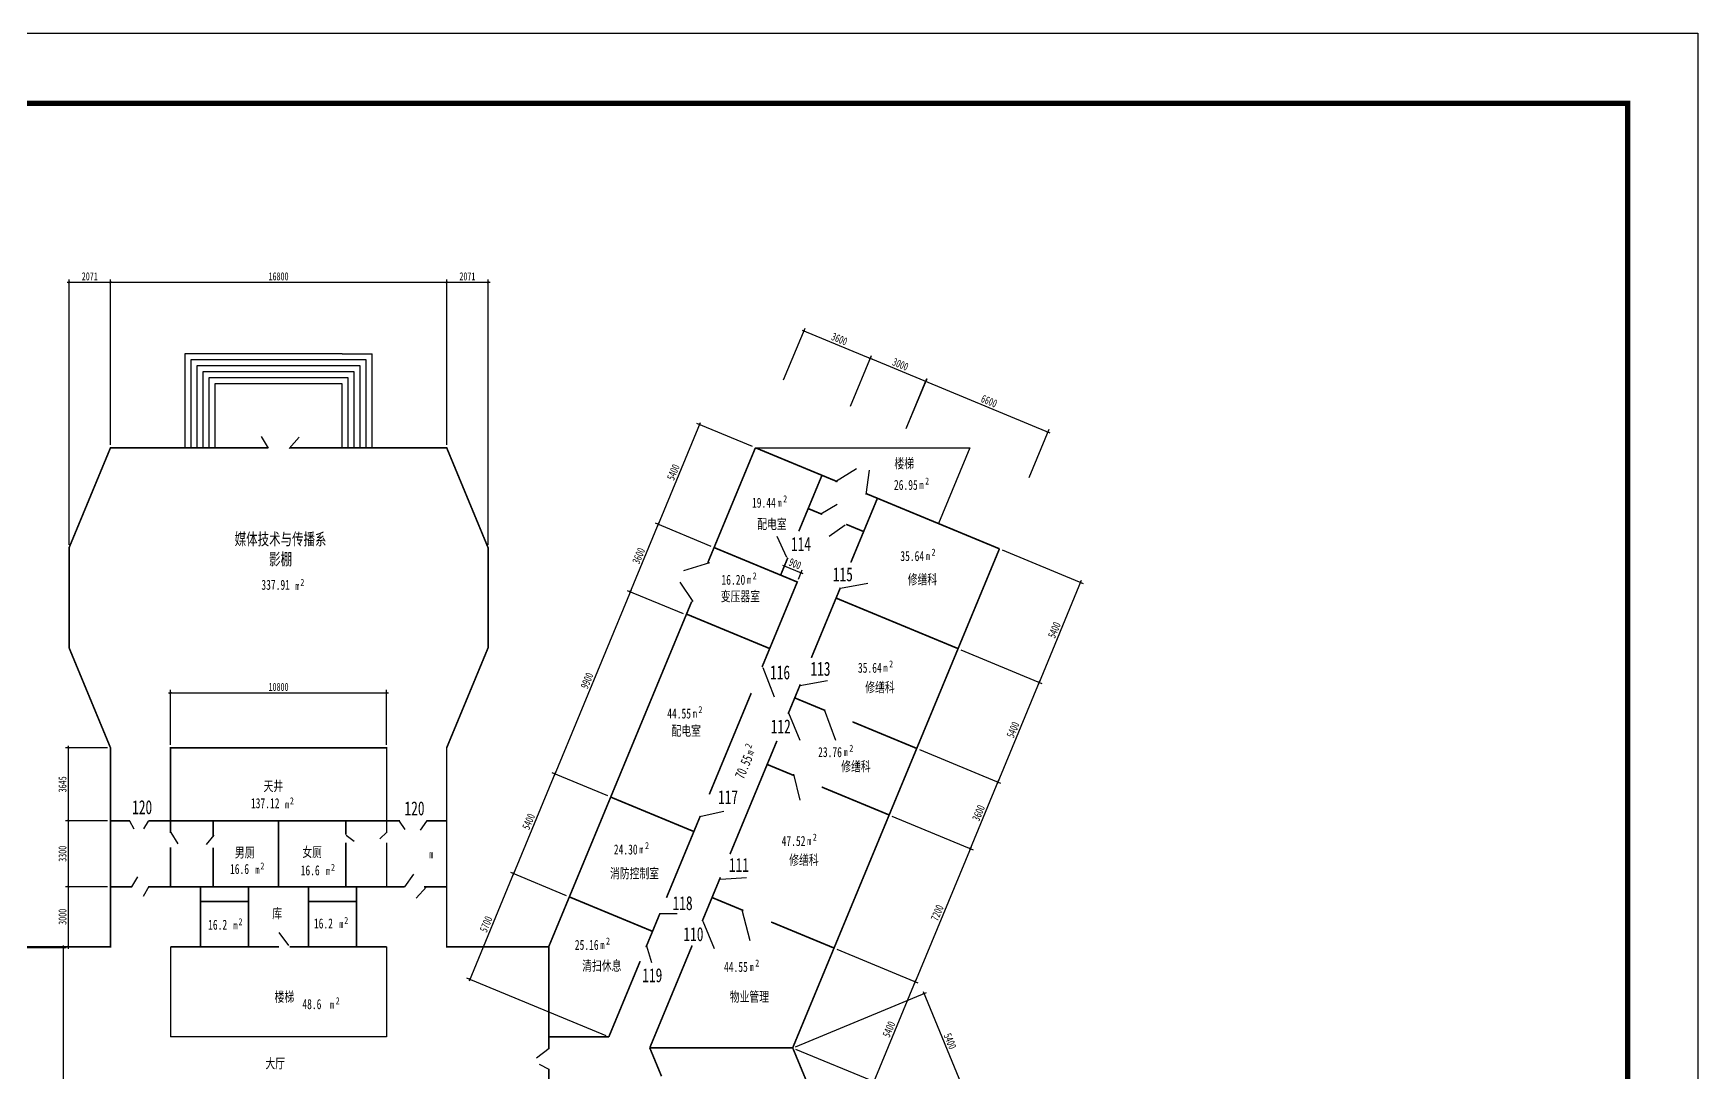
# Model space of a CAD drawing. Extents: x -75830 to 71170, y -83907 to 20043.
# Drawn here: x -12014 to 71170, y -31911 to 20043 of the extents above; entities that cross this region are included whole.
import ezdxf

# ---------------------------------------------------------------- set-up
doc = ezdxf.new("R2010")
doc.units = 0
doc.layers.get('0').update_dxf_attribs({"linetype": 'CONTINUOUS'})
doc.layers.get('DEFPOINTS').update_dxf_attribs({"linetype": 'CONTINUOUS'})
doc.styles.add('1', font='', dxfattribs={"width": 0.7, "height": 400})
doc.styles.get("Standard").update_dxf_attribs({"font": '', "width": 0.7, "height": 700})
doc.styles.get('1').set_extended_font_data('FangSong_GB2312')
doc.styles.get('Standard').set_extended_font_data('FangSong_GB2312')
doc.dimstyles.get("Standard").update_dxf_attribs({"dimtxt": 0.18, "dimasz": 0.18, "dimexe": 0.18, "dimexo": 0.0625, "dimgap": 0.09, "dimtad": 0, "dimtih": 1, "dimtoh": 1, "dimdec": 4, "dimzin": 0, "dimdsep": 46, "dimtxsty": 'Standard', "dimcen": 0.09, "dimadec": 0, "dimazin": 0, "dimtfac": 1, "dimtdec": 4, "dimtofl": 0, "dimtmove": 0, "dimatfit": 3, "dimfxl": 1, "dimtolj": 1, "dimtzin": 0, "dimarcsym": 0})

# ---------------------------------------------------------------- blocks, each defined once
blk = doc.blocks.new('_ARCHTICK')
at = {"color": 0, "linetype": 'ByBlock', "const_width": 0.15}
blk.add_lwpolyline([(-0.5, -0.5), (0.5, 0.5)], dxfattribs=at)
blk = doc.blocks.new('*D1')
at = {"color": 0, "linetype": 'ByBlock'}
for p, q in [((36410, -5782), (40464, -7461)), ((40364, -7311), (38221, -12485)), ((34344, -10770), (38398, -12450))]:
    blk.add_line(p, q, dxfattribs=at)
at = {"layer": 'DEFPOINTS', "color": 0, "linetype": 'ByBlock'}
for p in [(36272, -5724), (34205, -10713), (38259, -12392)]:
    blk.add_point(p, dxfattribs=at)
at = {"color": 0, "linetype": 'ByBlock', "xscale": 100, "yscale": 100, "zscale": 100}
for p, rotation in [((40326, -7403), 67.5), ((38259, -12392), 247.5)]:
    blk.add_blockref('_ARCHTICK', p, dxfattribs=dict(at, rotation=rotation))
at = {"color": 0, "linetype": 'ByBlock', "insert": (39015, -9783), "char_height": 400, "attachment_point": 5, "rotation": 67.5, "style": '1'}
blk.add_mtext('\\A1;5400', dxfattribs=at)
blk = doc.blocks.new('*D2')
at = {"color": 0, "linetype": 'ByBlock'}
for p, q in [((38297, -12300), (36154, -17474)), ((32277, -15759), (36331, -17439))]:
    blk.add_line(p, q, dxfattribs=at)
at = {"layer": 'DEFPOINTS', "color": 0, "linetype": 'ByBlock'}
for p in [(34205, -10713), (32139, -15702), (36193, -17381)]:
    blk.add_point(p, dxfattribs=at)
at = {"color": 0, "linetype": 'ByBlock', "xscale": 100, "yscale": 100, "zscale": 100}
for p, rotation in [((38259, -12392), 67.5), ((36193, -17381), 247.5)]:
    blk.add_blockref('_ARCHTICK', p, dxfattribs=dict(at, rotation=rotation))
at = {"color": 0, "linetype": 'ByBlock', "insert": (36949, -14772), "char_height": 400, "attachment_point": 5, "rotation": 67.5, "style": '1'}
blk.add_mtext('\\A1;5400', dxfattribs=at)
blk = doc.blocks.new('*D3')
at = {"color": 0, "linetype": 'ByBlock'}
for p, q in [((36231, -17289), (34777, -20800)), ((30900, -19085), (34953, -20765))]:
    blk.add_line(p, q, dxfattribs=at)
at = {"layer": 'DEFPOINTS', "color": 0, "linetype": 'ByBlock'}
for p in [(32139, -15702), (30761, -19028), (34815, -20707)]:
    blk.add_point(p, dxfattribs=at)
at = {"color": 0, "linetype": 'ByBlock', "xscale": 100, "yscale": 100, "zscale": 100}
for p, rotation in [((36193, -17381), 67.5), ((34815, -20707), 247.5)]:
    blk.add_blockref('_ARCHTICK', p, dxfattribs=dict(at, rotation=rotation))
at = {"color": 0, "linetype": 'ByBlock', "insert": (35227, -18929), "char_height": 400, "attachment_point": 5, "rotation": 67.5, "style": '1'}
blk.add_mtext('\\A1;3600', dxfattribs=at)
blk = doc.blocks.new('*D4')
at = {"color": 0, "linetype": 'ByBlock'}
for p, q in [((34853, -20615), (32021, -27451)), ((28144, -25737), (32198, -27416))]:
    blk.add_line(p, q, dxfattribs=at)
at = {"layer": 'DEFPOINTS', "color": 0, "linetype": 'ByBlock'}
for p in [(30761, -19028), (28006, -25680), (32060, -27359)]:
    blk.add_point(p, dxfattribs=at)
at = {"color": 0, "linetype": 'ByBlock', "xscale": 100, "yscale": 100, "zscale": 100}
for p, rotation in [((34815, -20707), 67.5), ((32060, -27359), 247.5)]:
    blk.add_blockref('_ARCHTICK', p, dxfattribs=dict(at, rotation=rotation))
at = {"color": 0, "linetype": 'ByBlock', "insert": (33160, -23918), "char_height": 400, "attachment_point": 5, "rotation": 67.5, "style": '1'}
blk.add_mtext('\\A1;7200', dxfattribs=at)
blk = doc.blocks.new('*D5')
at = {"color": 0, "linetype": 'ByBlock'}
for p, q in [((32098, -27267), (29955, -32440)), ((26078, -30726), (30132, -32405))]:
    blk.add_line(p, q, dxfattribs=at)
at = {"layer": 'DEFPOINTS', "color": 0, "linetype": 'ByBlock'}
for p in [(28006, -25680), (25939, -30668), (29993, -32348)]:
    blk.add_point(p, dxfattribs=at)
at = {"color": 0, "linetype": 'ByBlock', "xscale": 100, "yscale": 100, "zscale": 100}
for p, rotation in [((32060, -27359), 67.5), ((29993, -32348), 247.5)]:
    blk.add_blockref('_ARCHTICK', p, dxfattribs=dict(at, rotation=rotation))
at = {"color": 0, "linetype": 'ByBlock', "insert": (30749, -29738), "char_height": 400, "attachment_point": 5, "rotation": 67.5, "style": '1'}
blk.add_mtext('\\A1;5400', dxfattribs=at)
blk = doc.blocks.new('*D6')
at = {"color": 0, "linetype": 'ByBlock'}
for p, q in [((26078, -30611), (32634, -27895)), ((32457, -27860), (34600, -33033)), ((28144, -35599), (34701, -32883))]:
    blk.add_line(p, q, dxfattribs=at)
at = {"layer": 'DEFPOINTS', "color": 0, "linetype": 'ByBlock'}
for p in [(25939, -30669), (34562, -32941), (28006, -35657)]:
    blk.add_point(p, dxfattribs=at)
at = {"color": 0, "linetype": 'ByBlock', "xscale": 100, "yscale": 100, "zscale": 100}
for p, rotation in [((32495, -27953), 112.5037971658269), ((34562, -32941), 292.5037971658269)]:
    blk.add_blockref('_ARCHTICK', p, dxfattribs=dict(at, rotation=rotation))
at = {"color": 0, "linetype": 'ByBlock', "insert": (33806, -30332), "char_height": 400, "attachment_point": 5, "rotation": 292.5038, "style": '1'}
blk.add_mtext('\\A1;5400', dxfattribs=at)
blk = doc.blocks.new('*D15')
at = {"color": 0, "linetype": 'ByBlock'}
for p, q in [((21320, 575), (19178, -4597)), ((23937, -617), (21144, 540)), ((21871, -5604), (19078, -4447))]:
    blk.add_line(p, q, dxfattribs=at)
at = {"layer": 'DEFPOINTS', "color": 0, "linetype": 'ByBlock'}
for p in [(24076, -674), (19216, -4505), (22010, -5662)]:
    blk.add_point(p, dxfattribs=at)
at = {"color": 0, "linetype": 'ByBlock', "xscale": 100, "yscale": 100, "zscale": 100}
for p, rotation in [((21282, 483), 67.50000000000009), ((19216, -4505), 247.5000000000001)]:
    blk.add_blockref('_ARCHTICK', p, dxfattribs=dict(at, rotation=rotation))
at = {"color": 0, "linetype": 'ByBlock', "insert": (19972, -1896), "char_height": 400, "attachment_point": 5, "rotation": 67.5, "style": '1'}
blk.add_mtext('\\A1;5400', dxfattribs=at)
blk = doc.blocks.new('*D16')
at = {"color": 0, "linetype": 'ByBlock'}
for p, q in [((19255, -4412), (17782, -7966)), ((20476, -8974), (17682, -7817))]:
    blk.add_line(p, q, dxfattribs=at)
at = {"layer": 'DEFPOINTS', "color": 0, "linetype": 'ByBlock'}
for p in [(22010, -5662), (17821, -7874), (20614, -9031)]:
    blk.add_point(p, dxfattribs=at)
at = {"color": 0, "linetype": 'ByBlock', "xscale": 100, "yscale": 100, "zscale": 100}
for p, rotation in [((19216, -4505), 67.50000000000009), ((17821, -7874), 247.5000000000001)]:
    blk.add_blockref('_ARCHTICK', p, dxfattribs=dict(at, rotation=rotation))
at = {"color": 0, "linetype": 'ByBlock', "insert": (18241, -6074), "char_height": 400, "attachment_point": 5, "rotation": 67.5, "style": '1'}
blk.add_mtext('\\A1;3600', dxfattribs=at)
blk = doc.blocks.new('*D17')
at = {"color": 0, "linetype": 'ByBlock'}
for p, q in [((17859, -7782), (14012, -17069)), ((16705, -18077), (13912, -16919))]:
    blk.add_line(p, q, dxfattribs=at)
at = {"layer": 'DEFPOINTS', "color": 0, "linetype": 'ByBlock'}
for p in [(20614, -9031), (14050, -16977), (16844, -18134)]:
    blk.add_point(p, dxfattribs=at)
at = {"color": 0, "linetype": 'ByBlock', "xscale": 100, "yscale": 100, "zscale": 100}
for p, rotation in [((17821, -7874), 67.50000000000009), ((14050, -16977), 247.5000000000001)]:
    blk.add_blockref('_ARCHTICK', p, dxfattribs=dict(at, rotation=rotation))
at = {"color": 0, "linetype": 'ByBlock', "insert": (15658, -12311), "char_height": 400, "attachment_point": 5, "rotation": 67.5, "style": '1'}
blk.add_mtext('\\A1;9900', dxfattribs=at)
blk = doc.blocks.new('*D18')
at = {"color": 0, "linetype": 'ByBlock'}
for p, q in [((14088, -16884), (11945, -22058)), ((14639, -23066), (11845, -21908))]:
    blk.add_line(p, q, dxfattribs=at)
at = {"layer": 'DEFPOINTS', "color": 0, "linetype": 'ByBlock'}
for p in [(16844, -18134), (11984, -21966), (14777, -23123)]:
    blk.add_point(p, dxfattribs=at)
at = {"color": 0, "linetype": 'ByBlock', "xscale": 100, "yscale": 100, "zscale": 100}
for p, rotation in [((14050, -16977), 67.50000000000009), ((11984, -21966), 247.5000000000001)]:
    blk.add_blockref('_ARCHTICK', p, dxfattribs=dict(at, rotation=rotation))
at = {"color": 0, "linetype": 'ByBlock', "insert": (12740, -19357), "char_height": 400, "attachment_point": 5, "rotation": 67.5, "style": '1'}
blk.add_mtext('\\A1;5400', dxfattribs=at)
blk = doc.blocks.new('*D19')
at = {"color": 0, "linetype": 'ByBlock'}
for p, q in [((12022, -21873), (9762, -27331)), ((16612, -30060), (9661, -27181))]:
    blk.add_line(p, q, dxfattribs=at)
at = {"layer": 'DEFPOINTS', "color": 0, "linetype": 'ByBlock'}
for p in [(14777, -23123), (9800, -27238), (16751, -30117)]:
    blk.add_point(p, dxfattribs=at)
at = {"color": 0, "linetype": 'ByBlock', "xscale": 100, "yscale": 100, "zscale": 100}
for p, rotation in [((11984, -21966), 67.50000000000009), ((9800, -27238), 247.5000000000001)]:
    blk.add_blockref('_ARCHTICK', p, dxfattribs=dict(at, rotation=rotation))
at = {"color": 0, "linetype": 'ByBlock', "insert": (10615, -24487), "char_height": 400, "attachment_point": 5, "rotation": 67.5, "style": '1'}
blk.add_mtext('\\A1;5700', dxfattribs=at)
blk = doc.blocks.new('*D20')
at = {"color": 0, "linetype": 'ByBlock'}
for p, q in [((10817, 7594), (8546, 7594)), ((8646, -522), (8646, 7744)), ((10717, -5522), (10717, 7744))]:
    blk.add_line(p, q, dxfattribs=at)
at = {"layer": 'DEFPOINTS', "color": 0, "linetype": 'ByBlock'}
for p in [(8646, 7594), (8646, -672), (10717, -5672)]:
    blk.add_point(p, dxfattribs=at)
at = {"color": 0, "linetype": 'ByBlock', "xscale": 100, "yscale": 100, "zscale": 100, "rotation": 180}
blk.add_blockref('_ARCHTICK', (8646, 7594), dxfattribs=at)
at = {"color": 0, "linetype": 'ByBlock', "xscale": 100, "yscale": 100, "zscale": 100}
blk.add_blockref('_ARCHTICK', (10717, 7594), dxfattribs=at)
at = {"color": 0, "linetype": 'ByBlock', "insert": (9681, 7894), "char_height": 400, "attachment_point": 5, "style": '1'}
blk.add_mtext('\\A1;2071', dxfattribs=at)
blk = doc.blocks.new('*D21')
at = {"color": 0, "linetype": 'ByBlock'}
for p, q in [((8746, 7594), (-8254, 7594)), ((-8154, -522), (-8154, 7744))]:
    blk.add_line(p, q, dxfattribs=at)
at = {"layer": 'DEFPOINTS', "color": 0, "linetype": 'ByBlock'}
for p in [(-8154, 7594), (-8154, -672), (8646, -672)]:
    blk.add_point(p, dxfattribs=at)
at = {"color": 0, "linetype": 'ByBlock', "xscale": 100, "yscale": 100, "zscale": 100, "rotation": 180}
blk.add_blockref('_ARCHTICK', (-8154, 7594), dxfattribs=at)
at = {"color": 0, "linetype": 'ByBlock', "xscale": 100, "yscale": 100, "zscale": 100}
blk.add_blockref('_ARCHTICK', (8646, 7594), dxfattribs=at)
at = {"color": 0, "linetype": 'ByBlock', "insert": (246, 7894), "char_height": 400, "attachment_point": 5, "style": '1'}
blk.add_mtext('\\A1;16800', dxfattribs=at)
blk = doc.blocks.new('*D22')
at = {"color": 0, "linetype": 'ByBlock'}
for p, q in [((-8054, 7594), (-10325, 7594)), ((-10225, -5522), (-10225, 7744))]:
    blk.add_line(p, q, dxfattribs=at)
at = {"layer": 'DEFPOINTS', "color": 0, "linetype": 'ByBlock'}
for p in [(-10225, 7594), (-8154, -672), (-10225, -5672)]:
    blk.add_point(p, dxfattribs=at)
at = {"color": 0, "linetype": 'ByBlock', "xscale": 100, "yscale": 100, "zscale": 100, "rotation": 180}
blk.add_blockref('_ARCHTICK', (-10225, 7594), dxfattribs=at)
at = {"color": 0, "linetype": 'ByBlock', "xscale": 100, "yscale": 100, "zscale": 100}
blk.add_blockref('_ARCHTICK', (-8154, 7594), dxfattribs=at)
at = {"color": 0, "linetype": 'ByBlock', "insert": (-9190, 7894), "char_height": 400, "attachment_point": 5, "style": '1'}
blk.add_mtext('\\A1;2071', dxfattribs=at)
blk = doc.blocks.new('*D23')
at = {"color": 0, "linetype": 'ByBlock'}
for p, q in [((25393, -6901), (25585, -6439)), ((25435, -6539), (26451, -6960)), ((26225, -7245), (26416, -6783))]:
    blk.add_line(p, q, dxfattribs=at)
at = {"layer": 'DEFPOINTS', "color": 0, "linetype": 'ByBlock'}
for p in [(25336, -7039), (26167, -7384), (26359, -6922)]:
    blk.add_point(p, dxfattribs=at)
at = {"color": 0, "linetype": 'ByBlock', "xscale": 100, "yscale": 100, "zscale": 100}
for p, rotation in [((25527, -6577), 157.5000000000001), ((26359, -6922), 337.5000000000001)]:
    blk.add_blockref('_ARCHTICK', p, dxfattribs=dict(at, rotation=rotation))
at = {"color": 0, "linetype": 'ByBlock', "insert": (26058, -6472), "char_height": 400, "attachment_point": 5, "rotation": 337.5, "style": '1'}
blk.add_mtext('\\A1;900', dxfattribs=at)
blk = doc.blocks.new('*D24')
at = {"color": 0, "linetype": 'ByBlock'}
for p, q in [((-5254, -12929), (5746, -12929)), ((-5154, -15522), (-5154, -12779)), ((5646, -15522), (5646, -12779))]:
    blk.add_line(p, q, dxfattribs=at)
at = {"layer": 'DEFPOINTS', "color": 0, "linetype": 'ByBlock'}
for p in [(5646, -12929), (-5154, -15672), (5646, -15672)]:
    blk.add_point(p, dxfattribs=at)
at = {"color": 0, "linetype": 'ByBlock', "xscale": 100, "yscale": 100, "zscale": 100, "rotation": 180}
blk.add_blockref('_ARCHTICK', (-5154, -12929), dxfattribs=at)
at = {"color": 0, "linetype": 'ByBlock', "xscale": 100, "yscale": 100, "zscale": 100}
blk.add_blockref('_ARCHTICK', (5646, -12929), dxfattribs=at)
at = {"color": 0, "linetype": 'ByBlock', "insert": (246, -12629), "char_height": 400, "attachment_point": 5, "style": '1'}
blk.add_mtext('\\A1;10800', dxfattribs=at)
blk = doc.blocks.new('*D25')
at = {"color": 0, "linetype": 'ByBlock'}
for p, q in [((-8304, -22617), (-10404, -22617)), ((-10254, -25717), (-10254, -22517)), ((-8304, -25617), (-10404, -25617))]:
    blk.add_line(p, q, dxfattribs=at)
at = {"layer": 'DEFPOINTS', "color": 0, "linetype": 'ByBlock'}
for p in [(-10254, -22617), (-8154, -22617), (-8154, -25617)]:
    blk.add_point(p, dxfattribs=at)
at = {"color": 0, "linetype": 'ByBlock', "xscale": 100, "yscale": 100, "zscale": 100}
for p, rotation in [((-10254, -22617), 90), ((-10254, -25617), 270)]:
    blk.add_blockref('_ARCHTICK', p, dxfattribs=dict(at, rotation=rotation))
at = {"color": 0, "linetype": 'ByBlock', "insert": (-10554, -24117), "char_height": 400, "attachment_point": 5, "rotation": 90, "style": '1'}
blk.add_mtext('\\A1;3000', dxfattribs=at)
blk = doc.blocks.new('*D26')
at = {"color": 0, "linetype": 'ByBlock'}
for p, q in [((-8304, -19317), (-10404, -19317)), ((-10254, -22717), (-10254, -19217))]:
    blk.add_line(p, q, dxfattribs=at)
at = {"layer": 'DEFPOINTS', "color": 0, "linetype": 'ByBlock'}
for p in [(-10254, -19317), (-8154, -19317), (-8154, -22617)]:
    blk.add_point(p, dxfattribs=at)
at = {"color": 0, "linetype": 'ByBlock', "xscale": 100, "yscale": 100, "zscale": 100}
for p, rotation in [((-10254, -19317), 90), ((-10254, -22617), 270)]:
    blk.add_blockref('_ARCHTICK', p, dxfattribs=dict(at, rotation=rotation))
at = {"color": 0, "linetype": 'ByBlock', "insert": (-10554, -20967), "char_height": 400, "attachment_point": 5, "rotation": 90, "style": '1'}
blk.add_mtext('\\A1;3300', dxfattribs=at)
blk = doc.blocks.new('*D27')
at = {"color": 0, "linetype": 'ByBlock'}
for p, q in [((-8304, -15672), (-10404, -15672)), ((-10254, -19417), (-10254, -15572))]:
    blk.add_line(p, q, dxfattribs=at)
at = {"layer": 'DEFPOINTS', "color": 0, "linetype": 'ByBlock'}
for p in [(-10254, -15672), (-8154, -15672), (-8154, -19317)]:
    blk.add_point(p, dxfattribs=at)
at = {"color": 0, "linetype": 'ByBlock', "xscale": 100, "yscale": 100, "zscale": 100}
for p, rotation in [((-10254, -15672), 90), ((-10254, -19317), 270)]:
    blk.add_blockref('_ARCHTICK', p, dxfattribs=dict(at, rotation=rotation))
at = {"color": 0, "linetype": 'ByBlock', "insert": (-10554, -17495), "char_height": 400, "attachment_point": 5, "rotation": 90, "style": '1'}
blk.add_mtext('\\A1;3645', dxfattribs=at)
blk = doc.blocks.new('*D29')
at = {"color": 0, "linetype": 'ByBlock'}
for p, q in [((-13182, -25650), (-10363, -25650)), ((-10513, -25550), (-10513, -40775)), ((-13182, -40675), (-10363, -40675))]:
    blk.add_line(p, q, dxfattribs=at)
at = {"layer": 'DEFPOINTS', "color": 0, "linetype": 'ByBlock'}
for p in [(-13332, -25650), (-13332, -40675), (-10513, -40675)]:
    blk.add_point(p, dxfattribs=at)
at = {"color": 0, "linetype": 'ByBlock', "xscale": 100, "yscale": 100, "zscale": 100}
for p, rotation in [((-10513, -25650), 90), ((-10513, -40675), 270)]:
    blk.add_blockref('_ARCHTICK', p, dxfattribs=dict(at, rotation=rotation))
at = {"color": 0, "linetype": 'ByBlock', "insert": (-10813, -33163), "char_height": 400, "attachment_point": 5, "rotation": 90, "style": '1'}
blk.add_mtext('\\A1;15025', dxfattribs=at)

msp = doc.modelspace()

# ---------------------------------------------------------------- linework, layer by layer
for p, q in [((-75829.9, 20043.4), (71170.1, 20043.4)), ((71170.1, 20043.4), (71170.1, -83906.6)), ((-4433.4, 4019.2), (-4433.4, -672.4)), ((-2933.4, 4019.2), (-4433.4, 4019.2)), ((-4133.4, 3719.2), (-4133.4, -672.4)), ((4624.6, 3719.2), (-4133.4, 3719.2)), ((4324.6, 3419.2), (-3833.4, 3419.2)), ((-3833.4, 3419.2), (-3833.4, -672.4)), ((3424.6, 4019.2), (-2933.4, 4019.2)), ((3424.6, 4019.2), (4924.6, 4019.2)), ((4324.6, -655.5), (4324.6, 3419.2)), ((4624.6, -655.5), (4624.6, 3719.2)), ((4924.6, -655.5), (4924.6, 4019.2)), ((4024.6, 3119.2), (-3533.4, 3119.2)), ((-3533.4, 3119.2), (-3533.4, -672.4)), ((3724.6, 2819.2), (-3233.4, 2819.2)), ((-3233.4, 2819.2), (-3233.4, -672.4)), ((3424.6, 2519.2), (-2933.4, 2519.2)), ((-2933.4, 2519.2), (-2933.4, -672.4)), ((3424.6, -655.5), (3424.6, 2519.2)), ((3724.6, -655.5), (3724.6, 2819.2)), ((4024.6, -655.5), (4024.6, 3119.2)), ((-264.6, -687.4), (-607, -117.6)), ((781.4, -706.4), (1275.9, -136.6)), ((24076.5, -672.7), (34798.1, -672.7)), ((34798.1, -672.7), (33228, -4463.4)), ((28078.8, -2358.2), (29129.4, -1712.6)), ((29614.2, -3003.9), (29775.9, -1793.3)), ((27351.5, -3972.3), (28159.6, -3488.1)), ((28563.7, -4537.3), (27755.5, -5102.2)), ((25654.4, -6151.4), (25169.5, -5102.2)), ((21775.4, -6417.1), (20482.4, -6820.6)), ((20967.3, -8354), (20320.8, -7385.6)), ((28321.2, -7684.8), (29695, -7442.7)), ((24442.2, -11663), (25007.9, -13115.7)), ((26300.9, -12550.7), (27674.7, -12308.6)), ((25735.2, -13922.7), (26300.9, -15294.7)), ((27513.1, -13761.3), (28078.8, -15294.7)), ((25977.7, -16989.5), (26300.9, -18280.8)), ((21371.3, -19087.9), (22502.7, -18845.7)), ((-7200.9, -19317.6), (-6992, -19716)), ((-6270.2, -19336.6), (-6498.1, -19716)), ((-5146.3, -19909.6), (-4788.1, -20477.8)), ((5649.9, -19888.6), (5312.8, -20225.3)), ((6265.1, -19341.5), (6560.1, -19762.3)), ((7634.6, -19341.5), (7318.6, -19783.4)), ((-2988.8, -20035.9), (-3368, -20498.8)), ((3627.2, -20035.9), (4027.5, -20330.5)), ((-7086.9, -22618), (-6783, -22124.8)), ((6547.5, -22617.2), (7003.5, -21990.8)), ((22341.1, -22235.4), (23634.1, -22154.7)), ((-6232.2, -22599), (-6517.1, -23111.1)), ((7630.6, -22617.2), (7117.5, -23186.6)), ((19313.8, -23960.2), (20160.5, -23960.2)), ((23391.7, -23768.8), (23795.7, -25302.2)), ((751.1, -25556.6), (274.4, -24907.4)), ((21452.2, -24333.7), (22017.8, -25705.7)), ((-5154.2, -25617.4), (-5153.1, -30122)), ((5645.8, -25617.4), (5646.9, -30119.4)), ((18632.2, -25569), (18880.1, -26393.9)), ((5646.9, -30119.4), (-5153.1, -30122)), ((13775, -30699.6), (13128.5, -31183.8)), ((13775, -31748.7), (13290.1, -31506.6))]:
    msp.add_line(p, q)
at = {"color": 0, "linetype": 'ByBlock'}
for p, q in [((25485.8, 2729.8), (26555.3, 5311.8)), ((26405.6, 5211.5), (29916.3, 3757.3)), ((28830.9, 1398.3), (29881.3, 3934.2)), ((29731.5, 3833.8), (32687.9, 2609.3)), ((31618.5, 288.8), (32653, 2786.1)), ((31618.5, 288.8), (32651.5, 2782.5)), ((32501.7, 2682.2), (38784.1, 80)), ((37751.2, -2152.2), (38749.1, 256.8))]:
    msp.add_line(p, q, dxfattribs=at)
at = {"const_width": 280}
msp.add_lwpolyline([(-67079.9, 16543.4), (67670.1, 16543.4), (67670.1, -80406.6), (-67079.9, -80406.6)], close=True, dxfattribs=at)
at = {"const_width": 80}
for points in [[(-13251.8, -25617.1), (-8154.2, -25617.1), (-8154.2, -15672.4), (-10225.2, -10672.4), (-10225.2, -5672.4), (-8154.2, -672.4), (-273.7, -672.4)], [(13743.3, -25617.1), (8645.8, -25617.1), (8645.8, -15672.4), (10716.8, -10672.4), (10716.8, -5672.4), (8645.8, -672.4), (810.9, -672.4)], [(21696.1, -6419.5), (24075.8, -674.4)], [(24075.8, -672.4), (28181.3, -2373)], [(27402.5, -2050.3), (26244.5, -4845.9)], [(30174.1, -3198.4), (28843.5, -6410.7)], [(29602.6, -2961.7), (30174.1, -3198.4), (36271.7, -5724.1)], [(26713.6, -3713.3), (27417.1, -4004.7)], [(28609.4, -4498.6), (29485.3, -4861.4)], [(22009.3, -5661.3), (26167.5, -7383.7)], [(25939.2, -30668.9), (28005.7, -25679.9), (30072.2, -20691), (32138.7, -15702), (34222.1, -10672.4), (36271.7, -5724.1)], [(25695.6, -6171.2), (25336, -7039.3), (26167.5, -7383.7), (24407.9, -11631.6)], [(28322.3, -7669), (26871.2, -11172.2)], [(28107.6, -8187.3), (34205.2, -10713.1)], [(13745.8, -25613.3), (20892.1, -8360.6)], [(20631.6, -8987.3), (24789.8, -10709.7)], [(26322.3, -12497.4), (25711.1, -13972.9)], [(23867.1, -12937.2), (21770.9, -17997.9)], [(26041.1, -13176.3), (27574.3, -13811.4)], [(28928.5, -14372.3), (32138.7, -15702)], [(-6264.3, -19317.4), (-5154.2, -19317.4), (-5154.2, -15672.4), (245.8, -15672.4)], [(6307.2, -19317.4), (5645.8, -19317.4), (5645.8, -15672.4), (245.8, -15672.4)], [(25150.7, -15325.9), (22806.1, -20986.2)], [(24663.4, -16502.3), (26016.1, -17062.6)], [(16843, -18133.7), (21001.2, -19856.1)], [(27389.9, -17631.6), (30761.1, -19028)], [(21324.9, -19074.8), (19631.2, -23163.7)], [(-8154.2, -19317.4), (-7175.9, -19317.4)], [(-5154.2, -19317.4), (245.8, -19317.4), (245.8, -22617.4), (-5154.2, -22617.4), (-6242.5, -22617.4)], [(-5154.2, -19317.4), (-5154.2, -19930.7)], [(-3018.2, -19320.5), (-3018.2, -20078)], [(5645.8, -19317.4), (245.8, -19317.4), (245.8, -22617.4), (5645.8, -22617.4), (6547.5, -22617.4)], [(3606.1, -19320.5), (3606.1, -20014.8)], [(5645.8, -19317.4), (5645.8, -19930.7)], [(8645.8, -19317.4), (7634.6, -19317.4)], [(-5154.2, -20646.1), (-5154.2, -22617.4)], [(-3018.2, -20667.1), (-3018.2, -22617.4)], [(3606.1, -20414.6), (3606.1, -22617.4)], [(5645.8, -20414.6), (5645.8, -22617.4)], [(22326.6, -22143.9), (21419.7, -24333.4)], [(-7086.6, -22617.4), (-8154.2, -22617.4)], [(-5154.2, -25617.4), (-3654.2, -25617.4), (-3654.2, -22617.4), (-1254.2, -22617.4), (-1254.2, -25617.4), (245.8, -25617.4)], [(5645.8, -25617.4), (4145.8, -25617.4), (4145.8, -22617.4), (1745.8, -22617.4), (1745.8, -25617.4), (794.4, -25617.4)], [(7516.6, -22617.4), (8645.8, -22617.4)], [(14776.6, -23122.7), (18934.7, -24845)], [(21908.1, -23154.2), (23478.4, -23804.6)], [(-3661, -23346.6), (-1254.2, -23346.6)], [(4152.5, -23346.6), (1745.8, -23346.6)], [(19311, -23936.7), (18605.1, -25640.9)], [(24860.4, -24377.1), (28005.7, -25679.9)], [(-3654.2, -25617.4), (-1254.2, -25617.4)], [(274.4, -25617.4), (245.8, -25617.4)], [(4145.8, -25617.4), (1745.8, -25617.4)], [(13745.8, -25613.3), (13745.8, -30117.4), (16750.9, -30117.4)], [(20914.8, -25552.4), (18795.6, -30668.4)], [(18317.4, -26335.3), (16750.9, -30117.4)], [(13745.8, -30117.4), (13745.8, -30723.8)], [(25939.4, -30668.4), (18795.6, -30668.4)], [(18795.6, -30668.4), (19383, -32086.9)], [(25939.2, -30667.9), (28005.7, -35656.9), (30072.2, -40645.8), (32138.7, -45634.8), (34222.1, -50664.4), (36271.7, -55612.7)], [(13745.8, -31722.7), (13745.8, -35718.6)]]:
    msp.add_lwpolyline(points, dxfattribs=at)
at = {"layer": 'DEFPOINTS', "color": 0, "linetype": 'ByBlock'}
for p in [(29823.9, 3795.6), (32595.6, 2647.5), (38691.7, 118.2), (24076.5, -672.7), (27402.5, -2050.3), (27402.5, -2050.3), (30174.1, -3198.4), (30174.1, -3198.4), (36271.7, -5724.1)]:
    msp.add_point(p, dxfattribs=at)

# ---------------------------------------------------------------- block references
at = {"color": 0, "linetype": 'ByBlock', "xscale": 100, "yscale": 100, "zscale": 100}
for p, rotation in [((26497.9, 5173.2), 157.5), ((29823.9, 3795.6), 157.5), ((29823.9, 3795.6), 337.5000000000001), ((32594.1, 2644), 157.5), ((32595.6, 2647.5), 337.5000000000001), ((38691.7, 118.2), 337.4999999999999)]:
    msp.add_blockref('_ARCHTICK', p, dxfattribs=dict(at, rotation=rotation))

# ---------------------------------------------------------------- texts
at = {"color": 0, "linetype": 'ByBlock', "char_height": 400, "attachment_point": 5, "rotation": 337.5, "style": '1'}
for s, insert in [('\\A1;3600', (28275.7, 4761.6)), ('\\A1;3000', (31324.5, 3498.7)), ('\\A1;6600', (35757.7, 1658.3))]:
    msp.add_mtext(s, dxfattribs=dict(at, insert=insert))
for s, insert, char_height, width, attachment_point in [('楼梯', (31022.9, -1203.5), 500, 6731.283, 1), ('26.95', (30998.6, -2279.2), 500, 11607.939, 1), ('m', (32276.9, -2330.9), 400, 5281.471, 1), ('2', (32559.3, -2161.6), 350, 5563.903, 1), ('19.44', (23904.2, -3169.2), 500, 11607.939, 1), ('m', (25182.5, -3220.9), 400, 5281.471, 1), ('2', (25464.9, -3051.7), 350, 5563.903, 1), ('配电室', (24166.4, -4235.3), 500, 8481.889, 1), ('{\\fPMingLiU|b0|i0|c134|p18;\\C3;媒体技术与传播系\\P影棚}', (344.1, -4939.8), 600, 5855.667, 2), ('114', (25854, -5133.9), 700, 3542.345, 1), ('2', (32878.7, -5717.6), 350, 5563.903, 1), ('35.64', (31318, -5835.1), 500, 11607.939, 1), ('m', (32596.3, -5886.9), 400, 5281.471, 1), ('337.91', (-615.5, -7273.4), 500, 17658.161, 1), ('m', (1083.9, -7386.7), 400, 17474.222, 1), ('2', (1333.4, -7229.3), 350, 23912.093, 1), ('16.20', (22379, -7020), 500, 11607.939, 1), ('m', (23657.3, -7071.7), 400, 5281.471, 1), ('2', (23939.8, -6902.5), 350, 5563.903, 1), ('115', (27946.3, -6647.8), 700, 3542.345, 1), ('{\\fSimSun|b0|i0|c134|p2;修缮科}', (31689.1, -7004.9), 500, 4727.61, 1), ('变压器室', (22343.6, -7848.8), 500, 6222.37, 1), ('116', (24807.9, -11549.9), 700, 3542.345, 1), ('113', (26828, -11369.7), 700, 3542.345, 1), ('35.64', (29199.8, -11420.9), 500, 11607.939, 1), ('m', (30478.1, -11472.6), 400, 5281.471, 1), ('2', (30760.5, -11303.4), 350, 5563.903, 1), ('{\\fSimSun|b0|i0|c134|p2;修缮科}', (29564.6, -12393.8), 500, 9177.126, 1), ('44.55', (19667.7, -13706), 500, 11607.939, 1), ('m', (20946, -13757.7), 400, 5281.471, 1), ('2', (21228.4, -13588.5), 350, 5563.903, 1), ('配电室', (19882.1, -14567.5), 500, 5179.514, 1), ('112', (24844, -14253.3), 700, 3542.345, 1), ('23.76', (27208.6, -15635.5), 500, 11607.939, 1), ('m', (28486.9, -15687.2), 400, 5281.471, 1), ('2', (28769.4, -15518), 350, 5563.903, 1), ('{\\fSimSun|b0|i0|c134|p2;修缮科}', (28365.2, -16348.5), 500, 9177.126, 1), ('天井', (-505.7, -17333.5), 500, 9144.146, 1), ('120', (-7072.6, -18288.6), 700, 3542.345, 1), ('137.12', (-1138, -18190.4), 500, 17658.161, 1), ('2', (810.9, -18146.3), 350, 23912.093, 1), ('117', (22210.6, -17785.7), 700, 3542.345, 1), ('m', (561.4, -18303.7), 400, 17474.222, 1), ('120', (6540, -18345.9), 700, 3542.345, 1), ('男厕', (-1937.4, -20652.3), 500, 2612.674, 1), ('女厕', (1433.8, -20631.2), 500, 2570.534, 1), ('24.30', (16998.7, -20501.9), 500, 11607.939, 1), ('m', (18277, -20553.6), 400, 5281.471, 1), ('2', (18559.5, -20384.4), 350, 5563.903, 1), ('47.52', (25386.9, -20078.7), 500, 11607.939, 1), ('m', (26665.2, -20130.5), 400, 5281.471, 1), ('2', (26947.7, -19961.2), 350, 5563.903, 1), ('16.6', (-2183.1, -21476.3), 500, 17658.161, 1), ('2', (-664.5, -21401.5), 350, 23912.093, 1), ('16.6', (1347.2, -21544.3), 500, 17658.161, 1), ('2', (2865.8, -21469.5), 350, 23912.093, 1), ('m', (7774, -20787.2), 400, 17474.222, 1), ('消防控制室', (16809.6, -21694), 500, 7369.51, 1), ('111', (22751.7, -21173.9), 700, 3542.345, 1), ('{\\fSimSun|b0|i0|c134|p2;修缮科}', (25766.5, -21022.3), 500, 9177.126, 1), ('m', (-914, -21558.8), 400, 17474.222, 1), ('m', (2616.3, -21626.8), 400, 17474.222, 1), ('118', (19938, -23084.3), 700, 3542.345, 1), ('库', (-72.3, -23695.6), 500, 4377.056, 1), ('16.2', (-3276.5, -24263.3), 500, 17658.161, 1), ('m', (-2007.4, -24345.9), 400, 17474.222, 1), ('2', (-1757.9, -24188.5), 350, 23912.093, 1), ('16.2', (2009.4, -24201), 500, 17658.161, 1), ('m', (3278.5, -24283.6), 400, 17474.222, 1), ('2', (3528, -24126.2), 350, 23912.093, 1), ('110', (20479.1, -24634.3), 700, 3542.345, 1), ('25.16', (15049.9, -25270.8), 500, 11607.939, 1), ('m', (16328.2, -25322.5), 400, 5281.471, 1), ('2', (16610.7, -25153.3), 350, 5563.903, 1), ('{\\fSimSun|b0|i0|c134|p2;清扫休息}', (15419.1, -26312.4), 500, 5179.515, 1), ('44.55', (22506.1, -26371), 500, 11607.939, 1), ('m', (23784.4, -26422.8), 400, 5281.471, 1), ('2', (24066.9, -26253.5), 350, 5563.903, 1), ('119', (18422.9, -26688.8), 700, 3542.345, 1), ('楼梯', (45.8, -27867.7), 500, 10798.906, 1), ('48.6', (1433.1, -28233.1), 500, 26804.955, 1), ('2', (3099.9, -28140.9), 350, 5563.903, 1), ('{\\fSimSun|b0|i0|c134|p2;物业管理}', (22795.5, -27861.1), 500, 9177.126, 1), ('m', (2817.5, -28310.2), 400, 5281.471, 1), ('大厅', (-413.4, -31197.5), 500, 17489.306, 1)]:
    msp.add_mtext(s, dxfattribs=dict(insert=insert, char_height=char_height, width=width, attachment_point=attachment_point))
at = {"attachment_point": 1, "rotation": 66.782279}
for s, insert, char_height, width in [('2', (23530.7, -15591.3), 350, 5563.903), ('m', (23574.9, -15917.6), 400, 5281.471), ('70.55', (23023.4, -17071.9), 500, 11607.939)]:
    msp.add_mtext(s, dxfattribs=dict(at, insert=insert, char_height=char_height, width=width))

# ---------------------------------------------------------------- dimensions: what is measured, and where the dimension line sits
for base, p1, p2, override, picture, middle in [((-10225.2, 7593.6), (-8154.2, -672.4), (-10225.2, -5672.4), {"dimtxt": 400, "dimasz": 100, "dimexe": 150, "dimexo": 150, "dimgap": 100, "dimtad": 1, "dimtih": 0, "dimtoh": 0, "dimdec": 0, "dimzin": 8, "dimlunit": 5, "dimtxsty": '1', "dimblk1": 'ARCHTICK', "dimblk2": 'ARCHTICK', "dimsah": 1, "dimcen": 2.5, "dimdle": 100, "dimse1": 1, "dimtdec": 0, "dimtofl": 1, "dimtmove": 1, "dimfrac": 2}, '*D22', (-9189.7, 7893.6)), ((-8154.2, 7593.6), (8645.8, -672.4), (-8154.2, -672.4), {"dimtxt": 400, "dimasz": 100, "dimexe": 150, "dimexo": 150, "dimgap": 100, "dimtad": 1, "dimtih": 0, "dimtoh": 0, "dimdec": 0, "dimzin": 8, "dimlunit": 5, "dimtxsty": '1', "dimblk1": 'ARCHTICK', "dimblk2": 'ARCHTICK', "dimsah": 1, "dimcen": 2.5, "dimdle": 100, "dimse1": 1, "dimtdec": 0, "dimtofl": 1, "dimtmove": 1, "dimfrac": 2}, '*D21', (245.8, 7893.6)), ((8645.8, 7593.6), (10716.8, -5672.4), (8645.8, -672.4), {"dimtxt": 400, "dimasz": 100, "dimexe": 150, "dimexo": 150, "dimgap": 100, "dimtad": 1, "dimtih": 0, "dimtoh": 0, "dimdec": 0, "dimzin": 8, "dimlunit": 5, "dimtxsty": '1', "dimblk1": 'ARCHTICK', "dimblk2": 'ARCHTICK', "dimsah": 1, "dimcen": 2.5, "dimdle": 100, "dimtdec": 0, "dimtofl": 1, "dimfrac": 2}, '*D20', (9681.3, 7893.6)), ((5645.8, -12928.8), (-5154.2, -15672.4), (5645.8, -15672.4), {"dimtxt": 400, "dimasz": 100, "dimexe": 150, "dimexo": 150, "dimgap": 100, "dimtad": 1, "dimtih": 0, "dimtoh": 0, "dimdec": 0, "dimzin": 8, "dimlunit": 5, "dimtxsty": '1', "dimblk1": 'ARCHTICK', "dimblk2": 'ARCHTICK', "dimsah": 1, "dimcen": 2.5, "dimdle": 100, "dimtdec": 0, "dimtofl": 1, "dimfrac": 2}, '*D24', (245.8, -12628.8))]:
    dim = msp.add_linear_dim(base=base, p1=p1, p2=p2, dimstyle='Standard', override=override)
    dim.commit()
    dim.dimension.update_dxf_attribs({"geometry": picture, "text_midpoint": middle})
for p1, p2, distance, picture, middle in [((24075.8, -674.4), (22010, -5661.6), -3023.7, '*D15', (19972.1, -1896.1)), ((25939.2, -30668.9), (28005.7, -35656.9), 7096.6, '*D6', (33805.9, -30331.9))]:
    dim = msp.add_aligned_dim(p1=p1, p2=p2, distance=distance, text='5400', dimstyle='Standard', override={"dimtxt": 400, "dimasz": 100, "dimexe": 150, "dimexo": 150, "dimgap": 100, "dimtad": 1, "dimtih": 0, "dimtoh": 0, "dimdec": 0, "dimzin": 8, "dimlunit": 5, "dimtxsty": '1', "dimblk1": 'ARCHTICK', "dimblk2": 'ARCHTICK', "dimsah": 1, "dimcen": 2.5, "dimdle": 100, "dimtdec": 0, "dimtofl": 1, "dimfrac": 2})
    dim.commit()
    dim.dimension.update_dxf_attribs({"geometry": picture, "text_midpoint": middle})
for base, p1, p2, text, picture, middle in [((17820.7, -7874.1), (22010, -5661.6), (20614.3, -9031.2), '3600', '*D16', (18241.4, -6074.5)), ((14050.2, -16976.9), (20614.3, -9031.2), (16843.8, -18134), '9900', '*D17', (15658.3, -12310.7)), ((9799.8, -27238.2), (14777.3, -23123), (16750.9, -30117.4), '5700', '*D19', (10614.6, -24487.2)), ((29993.2, -32347.5), (28005.7, -25679.9), (25939.4, -30668.4), '5400', '*D5', (30749.2, -29738.5))]:
    dim = msp.add_linear_dim(base=base, p1=p1, p2=p2, angle=67.5, text=text, dimstyle='Standard', override={"dimtxt": 400, "dimasz": 100, "dimexe": 150, "dimexo": 150, "dimgap": 100, "dimtad": 1, "dimtih": 0, "dimtoh": 0, "dimdec": 0, "dimzin": 8, "dimlunit": 5, "dimtxsty": '1', "dimblk1": 'ARCHTICK', "dimblk2": 'ARCHTICK', "dimsah": 1, "dimcen": 2.5, "dimdle": 100, "dimse1": 1, "dimtdec": 0, "dimtofl": 1, "dimtmove": 1, "dimfrac": 2})
    dim.commit()
    dim.dimension.update_dxf_attribs({"geometry": picture, "text_midpoint": middle})
for p1, p2, distance, picture, middle in [((36271.7, -5724.1), (34205.2, -10713.1), 4387.8, '*D1', (39015.1, -9782.9)), ((25336, -7039.3), (26167.5, -7383.7), 500, '*D23', (26057.8, -6472.4))]:
    dim = msp.add_aligned_dim(p1=p1, p2=p2, distance=distance, dimstyle='Standard', override={"dimtxt": 400, "dimasz": 100, "dimexe": 150, "dimexo": 150, "dimgap": 100, "dimtad": 1, "dimtih": 0, "dimtoh": 0, "dimdec": 0, "dimzin": 8, "dimlunit": 5, "dimtxsty": '1', "dimblk1": 'ARCHTICK', "dimblk2": 'ARCHTICK', "dimsah": 1, "dimcen": 2.5, "dimdle": 100, "dimtdec": 0, "dimtofl": 1, "dimfrac": 2})
    dim.commit()
    dim.dimension.update_dxf_attribs({"geometry": picture, "text_midpoint": middle})
for base, p1, p2, angle, override, picture, middle in [((36192.5, -17381.1), (34205.2, -10713.1), (32138.7, -15702), 67.5, {"dimtxt": 400, "dimasz": 100, "dimexe": 150, "dimexo": 150, "dimgap": 100, "dimtad": 1, "dimtih": 0, "dimtoh": 0, "dimdec": 0, "dimzin": 8, "dimlunit": 5, "dimtxsty": '1', "dimblk1": 'ARCHTICK', "dimblk2": 'ARCHTICK', "dimsah": 1, "dimcen": 2.5, "dimdle": 100, "dimse1": 1, "dimtdec": 0, "dimtofl": 1, "dimtmove": 1, "dimfrac": 2}, '*D2', (36948.6, -14771.9)), ((-10253.7, -15672.4), (-8154.2, -19317.4), (-8154.2, -15672.4), 90, {"dimtxt": 400, "dimasz": 100, "dimexe": 150, "dimexo": 150, "dimgap": 100, "dimtad": 1, "dimtih": 0, "dimtoh": 0, "dimdec": 0, "dimzin": 8, "dimlunit": 5, "dimtxsty": '1', "dimblk1": 'ARCHTICK', "dimblk2": 'ARCHTICK', "dimsah": 1, "dimcen": 2.5, "dimdle": 100, "dimse1": 1, "dimtdec": 0, "dimtofl": 1, "dimtmove": 1, "dimfrac": 2}, '*D27', (-10553.7, -17494.9)), ((34814.9, -20707.1), (32138.7, -15702), (30761.1, -19028), 67.5, {"dimtxt": 400, "dimasz": 100, "dimexe": 150, "dimexo": 150, "dimgap": 100, "dimtad": 1, "dimtih": 0, "dimtoh": 0, "dimdec": 0, "dimzin": 8, "dimlunit": 5, "dimtxsty": '1', "dimblk1": 'ARCHTICK', "dimblk2": 'ARCHTICK', "dimsah": 1, "dimcen": 2.5, "dimdle": 100, "dimse1": 1, "dimtdec": 0, "dimtofl": 1, "dimtmove": 1, "dimfrac": 2}, '*D3', (35226.5, -18929.3)), ((11983.7, -21965.8), (16843.8, -18134), (14777.3, -23123), 67.5, {"dimtxt": 400, "dimasz": 100, "dimexe": 150, "dimexo": 150, "dimgap": 100, "dimtad": 1, "dimtih": 0, "dimtoh": 0, "dimdec": 0, "dimzin": 8, "dimlunit": 5, "dimtxsty": '1', "dimblk1": 'ARCHTICK', "dimblk2": 'ARCHTICK', "dimsah": 1, "dimcen": 2.5, "dimdle": 100, "dimse1": 1, "dimtdec": 0, "dimtofl": 1, "dimtmove": 1, "dimfrac": 2}, '*D18', (12739.8, -19356.5)), ((32059.5, -27359), (30761.1, -19028), (28005.7, -25679.9), 67.5, {"dimtxt": 400, "dimasz": 100, "dimexe": 150, "dimexo": 150, "dimgap": 100, "dimtad": 1, "dimtih": 0, "dimtoh": 0, "dimdec": 0, "dimzin": 8, "dimlunit": 5, "dimtxsty": '1', "dimblk1": 'ARCHTICK', "dimblk2": 'ARCHTICK', "dimsah": 1, "dimcen": 2.5, "dimdle": 100, "dimse1": 1, "dimtdec": 0, "dimtofl": 1, "dimtmove": 1, "dimfrac": 2}, '*D4', (33160, -23918.3)), ((-10253.7, -19317.4), (-8154.2, -22617.4), (-8154.2, -19317.4), 90, {"dimtxt": 400, "dimasz": 100, "dimexe": 150, "dimexo": 150, "dimgap": 100, "dimtad": 1, "dimtih": 0, "dimtoh": 0, "dimdec": 0, "dimzin": 8, "dimlunit": 5, "dimtxsty": '1', "dimblk1": 'ARCHTICK', "dimblk2": 'ARCHTICK', "dimsah": 1, "dimcen": 2.5, "dimdle": 100, "dimse1": 1, "dimtdec": 0, "dimtofl": 1, "dimtmove": 1, "dimfrac": 2}, '*D26', (-10553.7, -20967.4)), ((-10253.7, -22617.4), (-8154.2, -25617.1), (-8154.2, -22617.4), 90, {"dimtxt": 400, "dimasz": 100, "dimexe": 150, "dimexo": 150, "dimgap": 100, "dimtad": 1, "dimtih": 0, "dimtoh": 0, "dimdec": 0, "dimzin": 8, "dimlunit": 5, "dimtxsty": '1', "dimblk1": 'ARCHTICK', "dimblk2": 'ARCHTICK', "dimsah": 1, "dimcen": 2.5, "dimdle": 100, "dimtdec": 0, "dimtofl": 1, "dimfrac": 2}, '*D25', (-10553.7, -24117.3)), ((-10512.6, -40675.4), (-13331.8, -25650.3), (-13332.3, -40675.4), 90, {"dimtxt": 400, "dimasz": 100, "dimexe": 150, "dimexo": 150, "dimgap": 100, "dimtad": 1, "dimtih": 0, "dimtoh": 0, "dimdec": 0, "dimzin": 8, "dimlunit": 5, "dimtxsty": '1', "dimblk1": 'ARCHTICK', "dimblk2": 'ARCHTICK', "dimsah": 1, "dimcen": 2.5, "dimdle": 100, "dimtdec": 0, "dimtofl": 1, "dimfrac": 2}, '*D29', (-10812.6, -33162.9))]:
    dim = msp.add_linear_dim(base=base, p1=p1, p2=p2, angle=angle, dimstyle='Standard', override=override)
    dim.commit()
    dim.dimension.update_dxf_attribs({"geometry": picture, "text_midpoint": middle})

doc.saveas('drawing.dxf')
